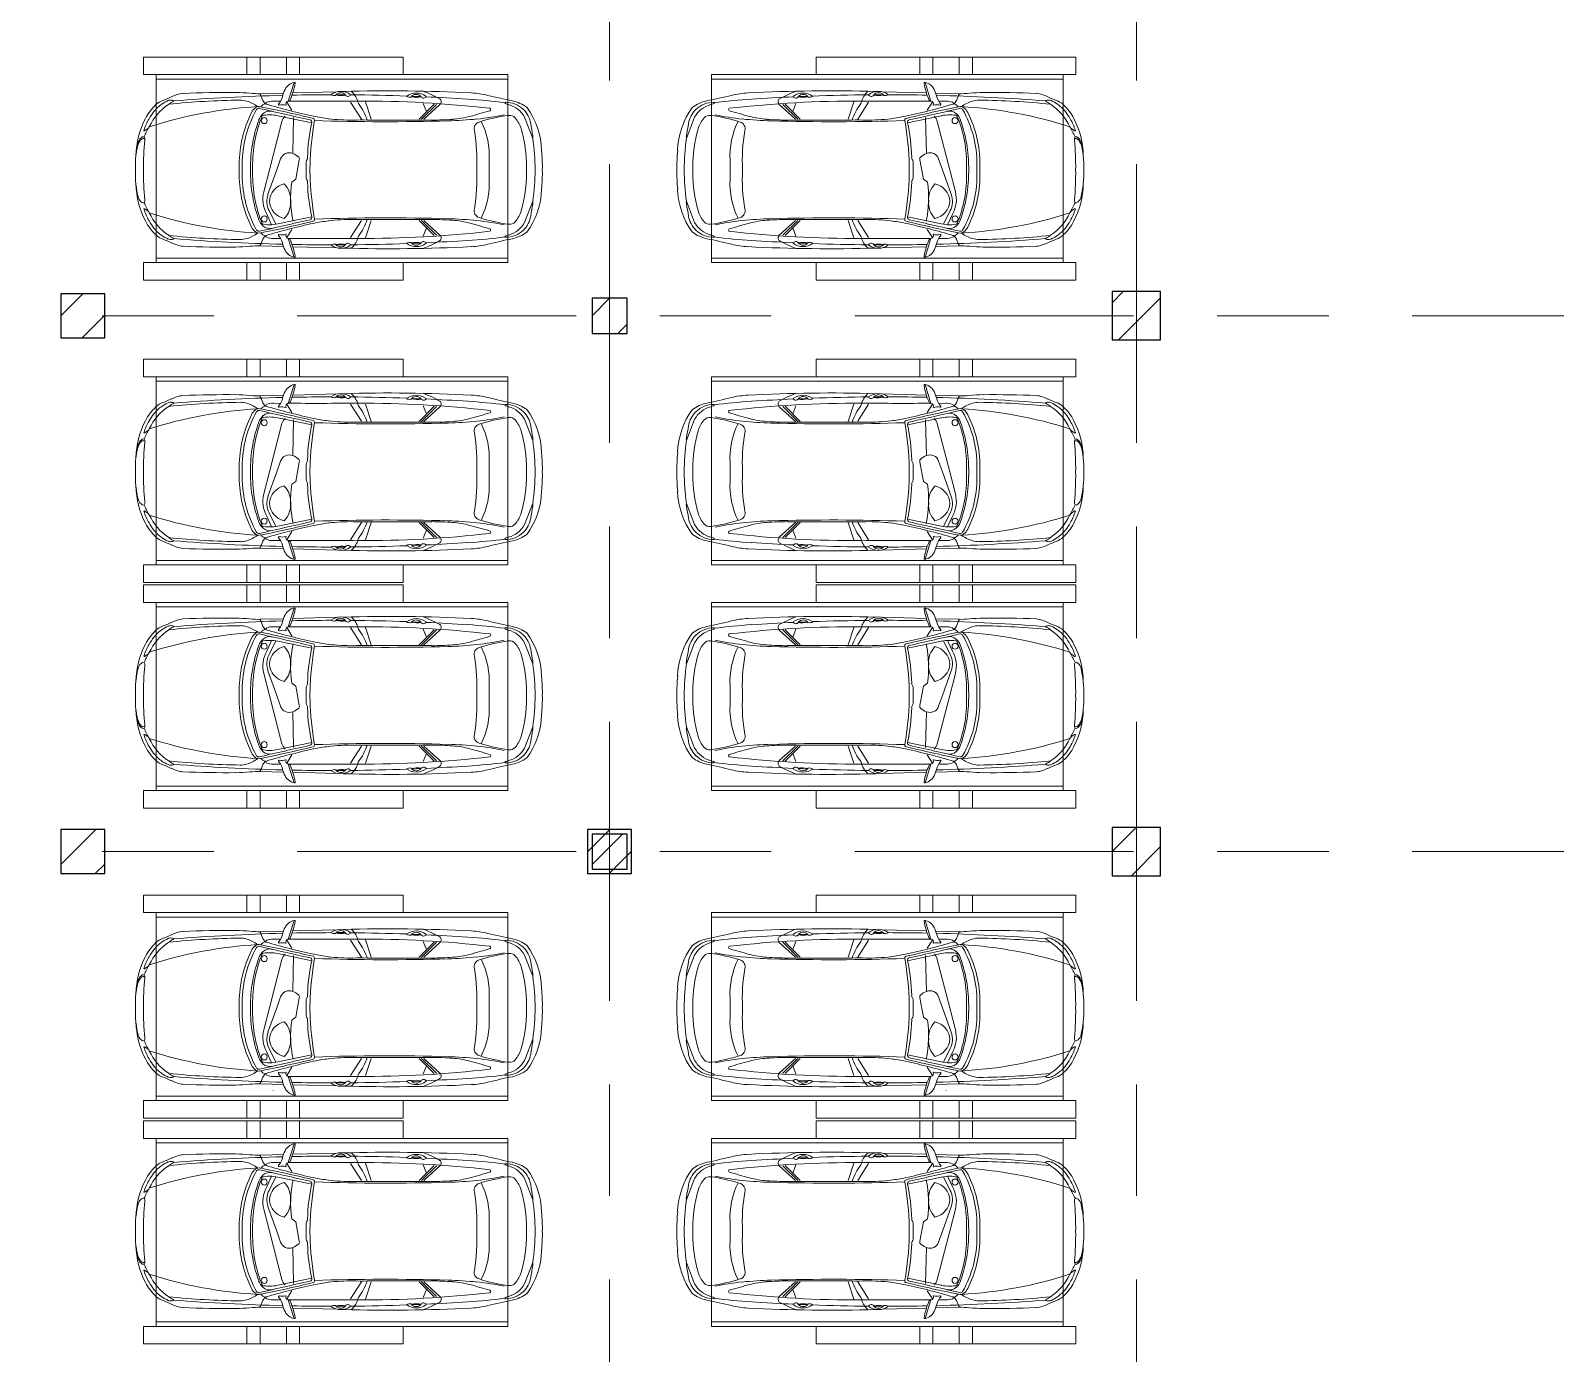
# Model space of a CAD drawing. Header units: millimetres. Extents: x 48966 to 155647, y -43515 to 30475.
# Drawn here: x 116335 to 133705, y -9397 to 5665 of the extents above; entities that cross this region are included whole.
import ezdxf

# ---------------------------------------------------------------- set-up
doc = ezdxf.new("R2010")
doc.units = ezdxf.units.MM
doc.linetypes.add('Осевые', pattern=[6350, 1270, -952.5, 3175, -952.5])
for name, color, linetype, lineweight in [('Колонны', 7, 'Continuous', 9), ('Колонны-1', 7, 'Continuous', 25), ('Оси-2', 7, 'Осевые', 9), ('Парковка', 7, 'Continuous', 9), ('Перекрытия', 7, 'Continuous', 9), ('Стены-1', 7, 'Continuous', 18), ('Элементы узлов', 7, 'Continuous', 9)]:
    doc.layers.add(name, color=color, linetype=linetype, lineweight=lineweight)

# ---------------------------------------------------------------- blocks, each defined once
blk = doc.blocks.new('Колона монолитная132 - Колона монолитная-664859-План -1-го этажа на отм_ -10_350')
at = {"layer": 'Колонны'}
h = blk.add_hatch(dxfattribs=at)
h.set_pattern_fill('FP_41', color=256, style=0, pattern_type=2)
h.set_pattern_definition([(45, (-65400, -6100), (-493.914, 493.914), []), (45, (-64906.1, -6100), (-493.914, 493.914), [873.125, -174.625, 6.706, -167.919])])
h.paths.add_polyline_path([(63257, -10058), (63807, -10058), (63807, -9508), (63257, -9508), (63257, -9836)], flags=0)
at = {"layer": 'Колонны-1'}
for p, q in [((63807, -9508), (63257, -9508)), ((63257, -9508), (63257, -10058)), ((63807, -10058), (63807, -9508)), ((63257, -10058), (63807, -10058))]:
    blk.add_line(p, q, dxfattribs=at)
blk = doc.blocks.new('Колона монолитная133 - Колона монолитная-664871-План -1-го этажа на отм_ -10_350')
at = {"layer": 'Колонны'}
h = blk.add_hatch(dxfattribs=at)
h.set_pattern_fill('FP_42', color=256, style=0, pattern_type=2)
h.set_pattern_definition([(45, (-11176.1, -7148.6), (-493.914, 493.914), []), (45, (-10682.2, -7148.6), (-493.914, 493.914), [873.125, -174.625, 6.706, -167.919])])
h.paths.add_polyline_path([(111505, -11081), (112005, -11081), (112005, -10581), (111505, -10581), (111505, -10885)], flags=0)
at = {"layer": 'Колонны-1'}
for p, q in [((112005, -10581), (111505, -10581)), ((111505, -10581), (111505, -11081)), ((112005, -11081), (112005, -10581)), ((111505, -11081), (112005, -11081))]:
    blk.add_line(p, q, dxfattribs=at)
blk = doc.blocks.new('Колона монолитная134 - Колона монолитная-664883-План -1-го этажа на отм_ -10_350')
at = {"layer": 'Колонны'}
h = blk.add_hatch(dxfattribs=at)
h.set_pattern_fill('FP_43', color=256, style=0, pattern_type=2)
h.set_pattern_definition([(45, (-5176.1, -7148.6), (-493.914, 493.914), []), (45, (-4682.2, -7148.6), (-493.914, 493.914), [873.125, -174.625, 6.706, -167.919])])
h.paths.add_polyline_path([(111505, -11081), (112005, -11081), (112005, -10581), (111505, -10581), (111505, -10885)], flags=0)
at = {"layer": 'Колонны-1'}
for p, q in [((112005, -10581), (111505, -10581)), ((111505, -10581), (111505, -11081)), ((112005, -11081), (112005, -10581)), ((111505, -11081), (112005, -11081))]:
    blk.add_line(p, q, dxfattribs=at)
blk = doc.blocks.new('Колона монолитная137 - Колона монолитная-664919-План -1-го этажа на отм_ -10_350')
at = {"layer": 'Колонны'}
h = blk.add_hatch(dxfattribs=at)
h.set_pattern_fill('FP_46', color=256, style=0, pattern_type=2)
h.set_pattern_definition([(45, (-5176.1, -13248.6), (-493.914, 493.914), []), (45, (-4682.2, -13248.6), (-493.914, 493.914), [873.125, -174.625, 6.706, -167.919])])
h.paths.add_polyline_path([(111505, -11081), (112005, -11081), (112005, -10581), (111505, -10581)], flags=0)
at = {"layer": 'Колонны-1'}
for p, q in [((112005, -10581), (111505, -10581)), ((111505, -10581), (111505, -11081)), ((112005, -11081), (112005, -10581)), ((111505, -11081), (112005, -11081))]:
    blk.add_line(p, q, dxfattribs=at)
blk = doc.blocks.new('Колона монолитная138 - Колона монолитная-664931-План -1-го этажа на отм_ -10_350')
at = {"layer": 'Колонны'}
h = blk.add_hatch(dxfattribs=at)
h.set_pattern_fill('FP_47', color=256, style=0, pattern_type=2)
h.set_pattern_definition([(45, (-40098.9, -26069.1), (-493.914, 493.914), []), (45, (-39605, -26069.1), (-493.914, 493.914), [873.125, -174.625, 6.706, -167.919])])
h.paths.add_polyline_path([(83033, -23852), (83033, -23452), (82633, -23452), (82633, -23852)], flags=0)
at = {"layer": 'Колонны-1'}
for p, q in [((83033, -23452), (82633, -23452)), ((82633, -23452), (82633, -23852)), ((83033, -23852), (83033, -23452)), ((82633, -23852), (83033, -23852))]:
    blk.add_line(p, q, dxfattribs=at)
blk = doc.blocks.new('Колона монолитная139 - Колона монолитная-664943-План -1-го этажа на отм_ -10_350')
at = {"layer": 'Колонны'}
h = blk.add_hatch(dxfattribs=at)
h.set_pattern_fill('FP_48', color=256, style=0, pattern_type=2)
h.set_pattern_definition([(45, (-65400, -12200), (-493.914, 493.914), []), (45, (-64906.1, -12200), (-493.914, 493.914), [873.125, -174.625, 6.706, -167.919])])
h.paths.add_polyline_path([(63807, -10058), (63807, -9508), (63257, -9508), (63257, -10058)], flags=0)
at = {"layer": 'Колонны-1'}
for p, q in [((63807, -9508), (63257, -9508)), ((63257, -9508), (63257, -10058)), ((63807, -10058), (63807, -9508)), ((63257, -10058), (63807, -10058))]:
    blk.add_line(p, q, dxfattribs=at)
blk = doc.blocks.new('Колона монолитная160 - Колона монолитная-670884-План -1-го этажа на отм_ -10_350')
at = {"layer": 'Колонны'}
h = blk.add_hatch(dxfattribs=at)
h.set_pattern_fill('FP_59', color=256, style=0, pattern_type=2)
h.set_pattern_definition([(45, (-40098.9, -19969.1), (-493.914, 493.914), []), (45, (-39605, -19969.1), (-493.914, 493.914), [873.125, -174.625, 6.706, -167.919])])
h.paths.add_polyline_path([(82633, -23852), (83033, -23852), (83033, -23452), (82633, -23452), (82633, -23705)], flags=0)
at = {"layer": 'Колонны-1'}
for p, q in [((83033, -23452), (82633, -23452)), ((82633, -23452), (82633, -23852)), ((83033, -23852), (83033, -23452)), ((82633, -23852), (83033, -23852))]:
    blk.add_line(p, q, dxfattribs=at)
blk = doc.blocks.new('Прк_Свб_Механизированная парковка_Параллельная - Прк_Свб_Механизированная парковка_Параллельная-8455325-План -1-го этажа на отм_ -10_350')
at = {"layer": 'Парковка'}
for p, q in [((60, 300), (60, 1478)), ((260, 1478), (60, 1478)), ((260, 1478), (260, 300)), ((2400, 300), (2400, 1478)), ((2600, 1478), (2400, 1478)), ((2600, 1478), (2600, 300)), ((260, 1334), (310, 1334)), ((260, 1334), (260, -2672)), ((310, 1334), (2350, 1334)), ((310, -2672), (310, 1334)), ((310, -2672), (310, 1334)), ((2350, 1334), (2400, 1334)), ((2350, 1334), (2350, -2672)), ((2350, -2672), (2350, 1334)), ((2400, 1334), (2400, -2672)), ((60, 150), (60, 300)), ((60, 300), (260, 300)), ((260, 300), (260, 150)), ((2400, 150), (2400, 300)), ((2400, 300), (2600, 300)), ((2600, 300), (2600, 150)), ((60, -150), (60, 150)), ((60, 150), (260, 150)), ((60, 150), (260, 150)), ((260, 150), (260, -150)), ((2283, 0), (2284, 0)), ((2400, -150), (2400, 150)), ((2400, 150), (2600, 150)), ((2400, 150), (2600, 150)), ((2600, 150), (2600, -150)), ((60, -300), (60, -150)), ((260, -150), (60, -150)), ((60, -150), (260, -150)), ((260, -150), (260, -300)), ((2400, -300), (2400, -150)), ((2600, -150), (2400, -150)), ((2400, -150), (2600, -150)), ((2600, -150), (2600, -300)), ((60, -1478), (60, -300)), ((60, -300), (260, -300)), ((260, -300), (260, -1478)), ((2400, -1478), (2400, -300)), ((2400, -300), (2600, -300)), ((2600, -300), (2600, -1478)), ((60, -1478), (260, -1478)), ((2400, -1478), (2600, -1478)), ((310, -2672), (260, -2672)), ((2350, -2672), (310, -2672)), ((2400, -2672), (2350, -2672))]:
    blk.add_line(p, q, dxfattribs=at)
at = {"layer": 'Элементы узлов'}
for p, q in [((874, 1430), (899, 1465)), ((1812, 1430), (1787, 1465)), ((1277, 353), (1343, 353)), ((1281, 387), (1343, 387)), ((1343, 387), (1405, 387)), ((1343, 353), (1409, 353)), ((1303, 259), (1343, 259)), ((1311, 235), (1343, 235)), ((1343, 259), (1383, 259)), ((1343, 235), (1375, 235)), ((477, 144), (470, -117)), ((793, -99), (1343, 43)), ((1343, 43), (1593, 107)), ((1343, -40), (1622, 60)), ((1808, 48), (1964, -29)), ((1847, 74), (1961, 22)), ((2210, 144), (2216, -117)), ((562, -171), (349, -239)), ((562, -86), (561, -1)), ((572, -154), (666, -213)), ((807, -439), (727, -53)), ((1219, -84), (1343, -40)), ((1880, -439), (1960, -53)), ((2115, -154), (2021, -213)), ((2124, -171), (2337, -239)), ((2125, -86), (2125, -1)), ((468, -223), (454, -729)), ((1157, -222), (749, -232)), ((1230, -297), (1450, -256)), ((1450, -256), (1483, -211)), ((2219, -223), (2232, -729)), ((1343, -375), (1254, -375)), ((1433, -375), (1343, -375)), ((452, -798), (452, -800)), ((488, -716), (488, -820)), ((2199, -716), (2198, -820)), ((2234, -798), (2235, -800)), ((766, -1006), (572, -881)), ((1920, -1006), (2115, -881)), ((767, -1115), (571, -1050)), ((777, -1069), (777, -1807)), ((1910, -1069), (1910, -1807)), ((1920, -1115), (2116, -1050)), ((505, -1578), (509, -1682)), ((681, -1746), (589, -1709)), ((767, -1662), (596, -1831)), ((767, -1689), (598, -1860)), ((767, -1716), (601, -1899)), ((1920, -1662), (2090, -1831)), ((1920, -1689), (2088, -1860)), ((1920, -1716), (2086, -1899)), ((2005, -1746), (2097, -1709)), ((2181, -1578), (2177, -1682)), ((1343, -2460), (1236, -2460)), ((1451, -2460), (1343, -2460)), ((985, -2956), (744, -2863)), ((1310, -2884), (1343, -2884)), ((1343, -2884), (1376, -2884)), ((1701, -2956), (1942, -2863))]:
    blk.add_line(p, q, dxfattribs=at)
for centre in [(783, 103), (1903, 103)]:
    blk.add_circle(centre, 34.2, dxfattribs=at)
for centre, radius, start, end in [((1202, 600), 964, 91.2402, 117.2914), ((1295, 496), 1074, 87.4146, 104.7009), ((1392, 496), 1074, 75.2991, 92.5854), ((1484, 600), 964, 62.7086, 88.7598), ((1110, 855), 613, 114.7526, 146.8046), ((1024, 946), 575, 117.2914, 137.3051), ((5601, -107), 4985, 162.2564, 176.7534), ((1097, 833), 671, 119.8737, 128.3102), ((1101, 825), 680, 107.5677, 119.8737), ((1753, -184), 1832, 115.3586, 119.4251), ((831, 1460), 53.4, 294.7526, 324.8172), ((894, 1468), 5.72, 325.2849, 73.3972), ((986, 1481), 19.7, 146.9876, 207.5002), ((997, 1512), 49.5, 234.4352, 275.8743), ((1053, 1443), 96.7, 108.6959, 149.8962), ((1017, 1481), 30.2, 132.0371, 217.866), ((1128, 1359), 195, 117.4167, 132.0371), ((1286, -1291), 2768, 88.8115, 95.8743), ((1144, 1316), 240, 96.7104, 116.1446), ((1401, -1291), 2768, 84.1257, 91.1885), ((1633, 1443), 96.7, 30.1038, 71.3041), ((1689, 1512), 49.5, 264.1257, 305.5648), ((1700, 1481), 19.7, 332.4998, 33.0124), ((933, -184), 1832, 60.5749, 64.6414), ((1792, 1468), 5.72, 106.6028, 214.7151), ((1585, 825), 680, 60.1263, 72.4323), ((1856, 1460), 53.4, 215.1828, 245.2474), ((1576, 855), 613, 33.1954, 65.2474), ((-2914, -107), 4985, 3.2466, 17.7436), ((1590, 833), 671, 51.6898, 60.1263), ((1662, 946), 575, 42.6949, 62.7086), ((-135, 1492), 727, 332.9186, 340.9873), ((770, 1180), 230, 137.3051, 160.9873), ((945, 1025), 426, 144.9889, 156.0683), ((945, 1025), 426, 128.3102, 144.9889), ((1742, 1025), 426, 35.0111, 51.6898), ((1916, 1180), 230, 19.0127, 42.6949), ((1742, 1025), 426, 23.9317, 35.0111), ((2821, 1492), 727, 199.0127, 207.0814), ((870, 978), 401, 152.9186, 172.6336), ((23730, -682), 23242, 175.5136, 178.5877), ((626, 1167), 77.3, 156.0683, 189.0846), ((9268, 286), 8718, 174.043, 179.4042), ((626, 1167), 77.3, 189.0846, 200.0447), ((559, 1142), 5.64, 200.0447, 339.9553), ((902, 958), 384, 142.6477, 151.6138), ((1785, 958), 384, 28.3862, 37.3523), ((-6581, 286), 8718, 0.5958, 5.957), ((2127, 1142), 5.64, 200.0447, 339.9553), ((-21044, -682), 23242, 1.4123, 4.4864), ((2060, 1167), 77.3, 350.9154, 23.9317), ((2060, 1167), 77.3, 339.9553, 350.9154), ((1816, 978), 401, 7.3664, 27.0814), ((11720, 555), 11257, 177.5866, 180.6626), ((-9033, 555), 11257, 359.3374, 2.4134), ((2276, 446), 1813, 180.6626, 185.6835), ((797, 374), 247, 179.4042, 197.2913), ((1277, -906), 1259, 90, 119.5106), ((1281, -931), 1318, 90, 116.5895), ((1405, -931), 1318, 63.4105, 90), ((1409, -906), 1259, 60.4894, 90), ((1890, 374), 247, 342.7087, 0.5958), ((410, 446), 1813, 354.3165, 359.3374), ((-532, 167), 1009, 358.725, 5.6835), ((977, 430), 436, 197.2913, 215.8402), ((689, 163), 66.6, 141.7511, 196.5561), ((762, 105), 159, 116.5895, 141.7511), ((671, 164), 28.7, 119.5106, 193.1999), ((1283, -1223), 1458, 88.8885, 112.382), ((1327, -1352), 1613, 101.667, 109.8195), ((1303, -1238), 1496, 90, 101.667), ((1403, -1223), 1458, 67.618, 91.1115), ((1383, -1238), 1496, 78.333, 90), ((1360, -1352), 1613, 70.1805, 78.333), ((1924, 105), 159, 38.2489, 63.4105), ((2015, 164), 28.7, 346.8001, 60.4894), ((1997, 163), 66.6, 343.4439, 38.2489), ((1709, 430), 436, 324.1598, 342.7087), ((3218, 167), 1009, 174.3165, 181.275), ((718, 594), 503, 241.3338, 251.0146), ((532, 52), 69.7, 28.1772, 71.0146), ((782, 0), 221, 160.1434, 180.3434), ((591, 69), 17.7, 100.6077, 160.1434), ((589, 80), 6.67, 16.4743, 100.6077), ((665, 75), 74.1, 120.9469, 169.9746), ((-6476, -2009), 7374, 12.1276, 16.4743), ((16870, 3417), 16571, 191.3946, 193.5088), ((-47059, -11031), 48997, 12.5088, 13.1999), ((781, 41), 107, 137.2732, 196.0324), ((846, -19), 197, 109.8195, 137.2732), ((1183, 41), 466, 168.202, 191.677), ((1716, -174), 219, 93.9894, 167.3312), ((1679, -231), 349, 61.2722, 104.2875), ((1701, -161), 234, 62.8298, 109.675), ((1685, -174), 219, 12.6688, 86.0106), ((1840, -19), 197, 42.7268, 70.1805), ((49746, -11031), 48997, 166.8001, 167.4912), ((-14183, 3417), 16571, 346.4912, 348.6054), ((9162, -2009), 7374, 163.5257, 167.8724), ((1503, 41), 466, 348.323, 11.798), ((1905, 41), 107, 343.9676, 42.7268), ((2022, 75), 74.1, 10.0254, 59.0531), ((2098, 80), 6.67, 79.3923, 163.5257), ((2155, 52), 69.7, 108.9854, 151.8228), ((2095, 69), 17.7, 19.8566, 79.3923), ((1904, 0), 221, 359.6566, 19.8566), ((1968, 594), 503, 288.9854, 298.6662), ((483, -261), 136, 139.2443, 170.6977), ((508, -283), 169, 111.4202, 139.2443), ((741, -878), 808, 104.9413, 111.4202), ((500, 25), 126, 284.9413, 317.0937), ((531, -167), 31.5, 291.7816, 351.9015), ((-79448, -481), 80010, 359.6566, 0.22174), ((593, -176), 31.8, 61.7253, 171.9015), ((599, -67), 7.62, 357.6518, 137.0937), ((743, -101), 141, 165.9661, 197.4794), ((602, -146), 6.72, 342.5206, 17.4794), ((824, -220), 125, 104.4274, 137.5688), ((1254, -183), 105, 109.7876, 201.4014), ((1682, 59), 257, 225.9128, 274.2557), ((1720, 59), 257, 265.7443, 314.0872), ((1943, -101), 141, 342.5206, 14.0339), ((2084, -146), 6.72, 162.5206, 197.4794), ((2093, -176), 31.8, 8.0985, 118.2747), ((2088, -67), 7.62, 42.9063, 182.3482), ((2186, 25), 126, 222.9063, 255.0587), ((2156, -167), 31.5, 188.0985, 248.2184), ((82134, -481), 80010, 179.77826, 180.3434), ((1945, -878), 808, 68.5798, 75.0587), ((2179, -283), 169, 40.7557, 68.5798), ((2204, -261), 136, 9.3023, 40.7557), ((358, -241), 9.6, 170.6977, 281.5266), ((148, 791), 1063, 281.5266, 291.7816), ((23730, -682), 23242, 178.8486, 179.9404), ((1369, -139), 228, 201.4014, 221.9514), ((1218, -274), 25.4, 221.9514, 297.3135), ((1667, -1444), 1246, 77.8859, 98.5188), ((2539, 791), 1063, 248.2184, 258.4734), ((-21044, -682), 23242, 0.0596, 1.1514), ((2328, -241), 9.6, 258.4734, 9.3023), ((-1224, -881), 2002, 7.2662, 12.1276), ((778, -449), 21.1, 193.5088, 285.1413), ((801, -413), 26.5, 192.5088, 282.2672), ((-23670, -1290), 24466, 358.3574, 1.9216), ((1373, -3824), 3406, 91.3291, 99.9611), ((1252, -2489), 2099, 91.287, 102.2672), ((1205, -358), 33.6, 271.287, 305.3172), ((1257, -431), 57, 93.2769, 125.3172), ((1349, -2786), 2368, 90.1333, 91.3291), ((1338, -2786), 2368, 88.6709, 89.8667), ((1314, -3824), 3406, 80.0389, 88.6709), ((1430, -431), 57, 54.6828, 86.7231), ((1482, -358), 33.6, 234.6828, 268.713), ((1434, -2489), 2099, 77.7328, 88.713), ((1885, -413), 26.5, 257.7328, 347.4912), ((26356, -1290), 24466, 178.0784, 181.6426), ((1908, -449), 21.1, 254.8587, 346.4912), ((3910, -881), 2002, 167.8724, 172.7338), ((632, -769), 182, 142.2625, 218.1707), ((417, -696), 80.9, 350.0056, 28.3928), ((-1159, -872), 1936, 358.8576, 7.2662), ((3845, -872), 1936, 172.7338, 181.1424), ((2270, -696), 80.9, 151.6072, 189.9944), ((2055, -769), 182, 321.8293, 37.7375), ((17986, -1329), 17542, 178.2721, 183.0273), ((535, -768), 69.8, 123.665, 233.8526), ((474, -851), 33.5, 295.8089, 53.8526), ((251, -774), 248, 348.2149, 14.0507), ((2212, -851), 33.5, 126.1474, 244.1911), ((2436, -774), 248, 165.9493, 191.7851), ((2152, -768), 69.8, 306.1474, 56.335), ((-15300, -1329), 17542, 356.9727, 1.7279), ((652, -703), 275, 222.4312, 239.644), ((23730, -682), 23242, 180.4928, 182.074), ((620, -759), 210, 239.644, 256.9513), ((13091, -1035), 12530, 179.6566, 186.5671), ((562, -1008), 45.5, 52.3631, 76.9513), ((995, -423), 682, 233.5561, 251.3631), ((5170, -998), 4394, 178.8576, 180.9215), ((-2484, -998), 4394, 359.0785, 1.1424), ((1692, -423), 682, 288.6369, 306.4439), ((-10405, -1035), 12530, 353.4329, 0.3434), ((2125, -1008), 45.5, 103.0487, 127.6369), ((2067, -759), 210, 283.0487, 300.356), ((2034, -703), 275, 300.356, 317.5688), ((-21044, -682), 23242, 357.926, 359.5072), ((651, -1629), 182, 142.2625, 218.1707), ((436, -1556), 80.9, 350.0056, 28.3928), ((2251, -1556), 80.9, 151.6072, 189.9944), ((2036, -1629), 182, 321.8293, 37.7375), ((1914, -1148), 1569, 200.8627, 208.6042), ((554, -1628), 69.8, 123.665, 233.8526), ((493, -1711), 33.5, 295.8089, 53.8526), ((270, -1634), 248, 348.2149, 14.0507), ((772, -1148), 1569, 331.3958, 339.1373), ((2193, -1711), 33.5, 126.1474, 244.1911), ((2417, -1634), 248, 165.9493, 191.7851), ((2132, -1628), 69.8, 306.1474, 56.335), ((23730, -682), 23242, 182.6082, 183.7849), ((569, -1870), 43.2, 222.166, 317.834), ((-2620, -1807), 3397, 356.0399, 0), ((5306, -1807), 3397, 180, 183.9601), ((2118, -1870), 43.2, 222.166, 317.834), ((-21044, -682), 23242, 356.2151, 357.3918), ((-261, -1970), 1032, 344.8422, 356.0399), ((-3795, -1860), 4583, 354.2326, 358.3574), ((6481, -1860), 4583, 181.6426, 185.7674), ((2947, -1970), 1032, 183.9601, 195.1578), ((1495, -2201), 1028, 183.0273, 193.6405), ((7632, -1747), 7109, 183.7849, 187.2223), ((-8360, 224), 9423, 343.3963, 344.8422), ((11046, 224), 9423, 195.1578, 196.6037), ((-4945, -1747), 7109, 352.7777, 356.2151), ((1192, -2201), 1028, 346.3595, 356.9727), ((-1923, -2049), 2702, 347.5938, 354.2326), ((2939, -3003), 2239, 162.8788, 171.6988), ((1191, -1553), 908, 243.8994, 272.7948), ((874, -2367), 78.4, 72.8485, 162.8788), ((1246, -120), 2200, 260.8743, 272.5193), ((1440, -120), 2200, 267.4807, 279.1257), ((1495, -1553), 908, 267.2052, 296.1006), ((1812, -2367), 78.4, 17.1212, 107.1515), ((-252, -3003), 2239, 8.3012, 17.1212), ((4610, -2049), 2702, 185.7674, 192.4062), ((-7093, -4285), 7809, 11.5276, 13.6405), ((657, -2464), 14.2, 196.6037, 343.3963), ((2030, -2464), 14.2, 196.6037, 343.3963), ((9779, -4285), 7809, 166.3595, 168.4724), ((954, -2644), 403, 191.5276, 217.1149), ((582, -2647), 7.47, 22.0252, 157.9748), ((861, -2649), 286, 179.1903, 224.6415), ((292, -2764), 320, 15.1386, 22.0252), ((887, -2603), 297, 195.1386, 241.109), ((806, -2692), 83, 171.6988, 228.881), ((971, -2503), 334, 228.881, 253.9511), ((1716, -2503), 334, 286.0489, 311.119), ((1881, -2692), 83, 311.119, 8.3012), ((1799, -2603), 297, 298.891, 344.8614), ((1826, -2649), 286, 315.3585, 0.8097), ((1732, -2644), 403, 322.8851, 348.4724), ((2394, -2764), 320, 157.9748, 164.8614), ((2105, -2647), 7.47, 22.0252, 157.9748), ((1142, -2203), 854, 233.327, 268.6899), ((864, -2645), 291, 224.6415, 260.5937), ((109, -7204), 4330, 78.733, 80.5937), ((1310, -1323), 1562, 253.9511, 270), ((1376, -1323), 1562, 270, 286.0489), ((1544, -2203), 854, 271.3101, 306.673), ((2577, -7204), 4330, 99.4063, 101.267), ((1822, -2645), 291, 279.4063, 315.3585), ((968, -2892), 66.2, 258.733, 285.3031), ((1344, -535), 2447, 261.5838, 269.991), ((1299, -1297), 1768, 264.2809, 271.4401), ((1343, -535), 2447, 270.009, 278.4162), ((1388, -1297), 1768, 268.5599, 275.7191), ((1718, -2892), 66.2, 254.6969, 281.267)]:
    blk.add_arc(centre, radius, start, end, dxfattribs=at)
blk = doc.blocks.new('Прк_Свб_Механизированная парковка_Параллельная - Прк_Свб_Механизированная парковка_Параллельная-8473315-План -1-го этажа на отм_ -10_350')
at = {"layer": 'Парковка'}
for p, q in [((260, 2672), (310, 2672)), ((260, 2672), (260, -1334)), ((310, 2672), (2350, 2672)), ((310, -1334), (310, 2672)), ((310, -1334), (310, 2672)), ((2350, 2672), (2400, 2672)), ((2350, 2672), (2350, -1334)), ((2350, -1334), (2350, 2672)), ((2400, 2672), (2400, -1334)), ((60, 300), (60, 1478)), ((260, 1478), (60, 1478)), ((260, 1478), (260, 300)), ((2400, 300), (2400, 1478)), ((2600, 1478), (2400, 1478)), ((2600, 1478), (2600, 300)), ((60, 150), (60, 300)), ((260, 300), (60, 300)), ((260, 300), (260, 150)), ((2400, 150), (2400, 300)), ((2600, 300), (2400, 300)), ((2600, 300), (2600, 150)), ((60, -150), (60, 150)), ((60, 150), (260, 150)), ((260, 150), (60, 150)), ((260, 150), (260, -150)), ((2283, 0), (2284, 0)), ((2400, -150), (2400, 150)), ((2400, 150), (2600, 150)), ((2600, 150), (2400, 150)), ((2600, 150), (2600, -150)), ((60, -300), (60, -150)), ((260, -150), (60, -150)), ((260, -150), (60, -150)), ((260, -150), (260, -300)), ((2400, -300), (2400, -150)), ((2600, -150), (2400, -150)), ((2600, -150), (2400, -150)), ((2600, -150), (2600, -300)), ((60, -1478), (60, -300)), ((260, -300), (60, -300)), ((260, -300), (260, -1478)), ((2400, -1478), (2400, -300)), ((2600, -300), (2400, -300)), ((2600, -300), (2600, -1478)), ((310, -1334), (260, -1334)), ((2350, -1334), (310, -1334)), ((2400, -1334), (2350, -1334)), ((60, -1478), (260, -1478)), ((2400, -1478), (2600, -1478))]:
    blk.add_line(p, q, dxfattribs=at)
at = {"layer": 'Элементы узлов'}
for p, q in [((985, 2956), (744, 2863)), ((1701, 2956), (1942, 2863)), ((1310, 2884), (1343, 2884)), ((1343, 2884), (1376, 2884)), ((1343, 2460), (1236, 2460)), ((1451, 2460), (1343, 2460)), ((681, 1746), (589, 1709)), ((767, 1662), (596, 1831)), ((767, 1689), (598, 1860)), ((767, 1716), (601, 1899)), ((777, 1069), (777, 1807)), ((1910, 1069), (1910, 1807)), ((1920, 1716), (2086, 1899)), ((1920, 1689), (2088, 1860)), ((1920, 1662), (2090, 1831)), ((2005, 1746), (2097, 1709)), ((505, 1578), (509, 1682)), ((2181, 1578), (2177, 1682)), ((767, 1115), (571, 1050)), ((1920, 1115), (2116, 1050)), ((766, 1006), (572, 881)), ((1920, 1006), (2115, 881)), ((452, 798), (452, 800)), ((468, 223), (454, 729)), ((488, 716), (488, 820)), ((2199, 716), (2198, 820)), ((2219, 223), (2232, 729)), ((2234, 798), (2235, 800)), ((807, 439), (727, 53)), ((1343, 375), (1254, 375)), ((1433, 375), (1343, 375)), ((1880, 439), (1960, 53)), ((562, 171), (349, 239)), ((572, 154), (666, 213)), ((1157, 222), (749, 232)), ((1230, 297), (1450, 256)), ((1450, 256), (1483, 211)), ((2115, 154), (2021, 213)), ((2124, 171), (2337, 239)), ((477, -144), (470, 117)), ((562, 86), (561, 1)), ((793, 99), (1343, -43)), ((1219, 84), (1343, 40)), ((1343, 40), (1622, -60)), ((1808, -48), (1964, 29)), ((2125, 86), (2125, 1)), ((2210, -144), (2216, 117)), ((1343, -43), (1593, -107)), ((1847, -74), (1961, -22)), ((1303, -259), (1343, -259)), ((1311, -235), (1343, -235)), ((1343, -235), (1375, -235)), ((1343, -259), (1383, -259)), ((1277, -353), (1343, -353)), ((1281, -387), (1343, -387)), ((1343, -353), (1409, -353)), ((1343, -387), (1405, -387)), ((874, -1430), (899, -1465)), ((1812, -1430), (1787, -1465))]:
    blk.add_line(p, q, dxfattribs=at)
for centre in [(783, -103), (1903, -103)]:
    blk.add_circle(centre, 34.2, dxfattribs=at)
for centre, radius, start, end in [((1142, 2203), 854, 91.3101, 126.673), ((109, 7204), 4330, 279.4063, 281.267), ((968, 2892), 66.2, 74.6969, 101.267), ((1344, 535), 2447, 90.009, 98.4162), ((1299, 1297), 1768, 88.5599, 95.7191), ((1388, 1297), 1768, 84.2809, 91.4401), ((1343, 535), 2447, 81.5838, 89.991), ((1544, 2203), 854, 53.327, 88.6899), ((1718, 2892), 66.2, 78.733, 105.3031), ((2577, 7204), 4330, 258.733, 260.5937), ((954, 2644), 403, 142.8851, 168.4724), ((861, 2649), 286, 135.3585, 180.8097), ((887, 2603), 297, 118.891, 164.8614), ((864, 2645), 291, 99.4063, 135.3585), ((971, 2503), 334, 106.0489, 131.119), ((1310, 1323), 1562, 90, 106.0489), ((1376, 1323), 1562, 73.9511, 90), ((1716, 2503), 334, 48.881, 73.9511), ((1822, 2645), 291, 44.6415, 80.5937), ((1799, 2603), 297, 15.1386, 61.109), ((1826, 2649), 286, 359.1903, 44.6415), ((1732, 2644), 403, 11.5276, 37.1149), ((-7093, 4285), 7809, 346.3595, 348.4724), ((7632, 1747), 7109, 172.7777, 176.2151), ((582, 2647), 7.47, 202.0252, 337.9748), ((292, 2764), 320, 337.9748, 344.8614), ((-1923, 2049), 2702, 5.7674, 12.4062), ((806, 2692), 83, 131.119, 188.3012), ((2939, 3003), 2239, 188.3012, 197.1212), ((-252, 3003), 2239, 342.8788, 351.6988), ((4610, 2049), 2702, 167.5938, 174.2326), ((1881, 2692), 83, 351.6988, 48.881), ((2394, 2764), 320, 195.1386, 202.0252), ((2105, 2647), 7.47, 202.0252, 337.9748), ((-4945, 1747), 7109, 3.7849, 7.2223), ((9779, 4285), 7809, 191.5276, 193.6405), ((1495, 2201), 1028, 166.3595, 176.9727), ((13091, 1035), 12530, 173.4329, 180.3434), ((657, 2464), 14.2, 16.6037, 163.3963), ((-8360, -224), 9423, 15.1578, 16.6037), ((1191, 1553), 908, 87.2052, 116.1006), ((1495, 1553), 908, 63.8994, 92.7948), ((11046, -224), 9423, 163.3963, 164.8422), ((2030, 2464), 14.2, 16.6037, 163.3963), ((-10405, 1035), 12530, 359.6566, 6.5671), ((1192, 2201), 1028, 3.0273, 13.6405), ((-3795, 1860), 4583, 1.6426, 5.7674), ((874, 2367), 78.4, 197.1212, 287.1515), ((1246, 120), 2200, 87.4807, 99.1257), ((1440, 120), 2200, 80.8743, 92.5193), ((1812, 2367), 78.4, 252.8485, 342.8788), ((6481, 1860), 4583, 174.2326, 178.3574), ((17986, 1329), 17542, 176.9727, 181.7279), ((23730, 682), 23242, 176.2151, 177.3918), ((-261, 1970), 1032, 3.9601, 15.1578), ((2947, 1970), 1032, 164.8422, 176.0399), ((-21044, 682), 23242, 2.6082, 3.7849), ((-15300, 1329), 17542, 358.2721, 3.0273), ((569, 1870), 43.2, 42.166, 137.834), ((-2620, 1807), 3397, 360, 3.9601), ((-23670, 1290), 24466, 358.0784, 1.6426), ((26356, 1290), 24466, 178.3574, 181.9216), ((5306, 1807), 3397, 176.0399, 180), ((2118, 1870), 43.2, 42.166, 137.834), ((1914, 1148), 1569, 151.3958, 159.1373), ((651, 1629), 182, 141.8293, 217.7375), ((493, 1711), 33.5, 306.1474, 64.1911), ((772, 1148), 1569, 20.8627, 28.6042), ((2193, 1711), 33.5, 115.8089, 233.8526), ((2036, 1629), 182, 322.2625, 38.1707), ((554, 1628), 69.8, 126.1474, 236.335), ((436, 1556), 80.9, 331.6072, 9.9944), ((270, 1634), 248, 345.9493, 11.7851), ((2417, 1634), 248, 168.2149, 194.0507), ((2251, 1556), 80.9, 170.0056, 208.3928), ((2132, 1628), 69.8, 303.665, 53.8526), ((23730, 682), 23242, 177.926, 179.5072), ((-21044, 682), 23242, 0.4928, 2.074), ((995, 423), 682, 108.6369, 126.4439), ((5170, 998), 4394, 179.0785, 181.1424), ((-2484, 998), 4394, 358.8576, 0.9215), ((1692, 423), 682, 53.5561, 71.3631), ((652, 703), 275, 120.356, 137.5688), ((632, 769), 182, 141.8293, 217.7375), ((474, 851), 33.5, 306.1474, 64.1911), ((620, 759), 210, 103.0487, 120.356), ((-79448, 481), 80010, 359.77826, 0.3434), ((562, 1008), 45.5, 283.0487, 307.6369), ((-1159, 872), 1936, 352.7338, 1.1424), ((3845, 872), 1936, 178.8576, 187.2662), ((2125, 1008), 45.5, 232.3631, 256.9513), ((2067, 759), 210, 59.644, 76.9513), ((82134, 481), 80010, 179.6566, 180.22174), ((2034, 703), 275, 42.4312, 59.644), ((2212, 851), 33.5, 115.8089, 233.8526), ((2055, 769), 182, 322.2625, 38.1707), ((535, 768), 69.8, 126.1474, 236.335), ((417, 696), 80.9, 331.6072, 9.9944), ((251, 774), 248, 345.9493, 11.7851), ((2436, 774), 248, 168.2149, 194.0507), ((2270, 696), 80.9, 170.0056, 208.3928), ((2152, 768), 69.8, 303.665, 53.8526), ((23730, 682), 23242, 180.0596, 181.1514), ((-1224, 881), 2002, 347.8724, 352.7338), ((3910, 881), 2002, 187.2662, 192.1276), ((-21044, 682), 23242, 358.8486, 359.9404), ((-6476, 2009), 7374, 343.5257, 347.8724), ((16870, -3417), 16571, 166.4912, 168.6054), ((-47059, 11031), 48997, 346.8001, 347.4912), ((778, 449), 21.1, 74.8587, 166.4912), ((801, 413), 26.5, 77.7328, 167.4912), ((1373, 3824), 3406, 260.0389, 268.6709), ((1252, 2489), 2099, 257.7328, 268.713), ((1205, 358), 33.6, 54.6828, 88.713), ((1257, 431), 57, 234.6828, 266.7231), ((1349, 2786), 2368, 268.6709, 269.8667), ((1338, 2786), 2368, 270.1333, 271.3291), ((1314, 3824), 3406, 271.3291, 279.9611), ((1430, 431), 57, 273.2769, 305.3172), ((1482, 358), 33.6, 91.287, 125.3172), ((1434, 2489), 2099, 271.287, 282.2672), ((1885, 413), 26.5, 12.5088, 102.2672), ((1908, 449), 21.1, 13.5088, 105.1413), ((49746, 11031), 48997, 192.5088, 193.1999), ((-14183, -3417), 16571, 11.3946, 13.5088), ((9162, 2009), 7374, 192.1276, 196.4743), ((358, 241), 9.6, 78.4734, 189.3023), ((483, 261), 136, 189.3023, 220.7557), ((148, -791), 1063, 68.2184, 78.4734), ((531, 167), 31.5, 8.0985, 68.2184), ((1254, 183), 105, 158.5986, 250.2124), ((1369, 139), 228, 138.0486, 158.5986), ((1218, 274), 25.4, 62.6865, 138.0486), ((1667, 1444), 1246, 261.4812, 282.1141), ((1682, -59), 257, 85.7443, 134.0872), ((1720, -59), 257, 45.9128, 94.2557), ((2156, 167), 31.5, 111.7816, 171.9015), ((2539, -791), 1063, 101.5266, 111.7816), ((2204, 261), 136, 319.2443, 350.6977), ((2328, 241), 9.6, 350.6977, 101.5266), ((508, 283), 169, 220.7557, 248.5798), ((741, 878), 808, 248.5798, 255.0587), ((23730, 682), 23242, 181.4123, 184.4864), ((500, -25), 126, 42.9063, 75.0587), ((782, 0), 221, 179.6566, 199.8566), ((593, 176), 31.8, 188.0985, 298.2747), ((599, 67), 7.62, 222.9063, 2.3482), ((743, 101), 141, 162.5206, 194.0339), ((602, 146), 6.72, 342.5206, 17.4794), ((1183, -41), 466, 168.323, 191.798), ((824, 220), 125, 222.4312, 255.5726), ((1716, 174), 219, 192.6688, 266.0106), ((1685, 174), 219, 273.9894, 347.3312), ((1503, -41), 466, 348.202, 11.677), ((2093, 176), 31.8, 241.7253, 351.9015), ((2084, 146), 6.72, 162.5206, 197.4794), ((1943, 101), 141, 345.9661, 17.4794), ((2088, 67), 7.62, 177.6518, 317.0937), ((2186, -25), 126, 104.9413, 137.0937), ((1904, 0), 221, 340.1434, 0.3434), ((-21044, 682), 23242, 355.5136, 358.5877), ((1945, 878), 808, 284.9413, 291.4202), ((2179, 283), 169, 291.4202, 319.2443), ((-532, -167), 1009, 354.3165, 1.275), ((718, -594), 503, 108.9854, 118.6662), ((532, -52), 69.7, 288.9854, 331.8228), ((591, -69), 17.7, 199.8566, 259.3923), ((589, -80), 6.67, 259.3923, 343.5257), ((665, -75), 74.1, 190.0254, 239.0531), ((689, -163), 66.6, 163.4439, 218.2489), ((671, -164), 28.7, 166.8001, 240.4894), ((781, -41), 107, 163.9676, 222.7268), ((846, 19), 197, 222.7268, 250.1805), ((1283, 1223), 1458, 247.618, 271.1115), ((1327, 1352), 1613, 250.1805, 258.333), ((1403, 1223), 1458, 268.8885, 292.382), ((1679, 231), 349, 255.7125, 298.7278), ((1701, 161), 234, 250.325, 297.1702), ((1360, 1352), 1613, 281.667, 289.8195), ((1840, 19), 197, 289.8195, 317.2732), ((1905, -41), 107, 317.2732, 16.0324), ((2015, -164), 28.7, 299.5106, 13.1999), ((1997, -163), 66.6, 321.7511, 16.5561), ((2022, -75), 74.1, 300.9469, 349.9746), ((2098, -80), 6.67, 196.4743, 280.6077), ((2155, -52), 69.7, 208.1772, 251.0146), ((2095, -69), 17.7, 280.6077, 340.1434), ((1968, -594), 503, 61.3338, 71.0146), ((3218, -167), 1009, 178.725, 185.6835), ((2276, -446), 1813, 174.3165, 179.3374), ((797, -374), 247, 162.7087, 180.5958), ((977, -430), 436, 144.1598, 162.7087), ((5601, 107), 4985, 183.2466, 197.7436), ((762, -105), 159, 218.2489, 243.4105), ((1277, 906), 1259, 240.4894, 270), ((1281, 931), 1318, 243.4105, 270), ((1303, 1238), 1496, 258.333, 270), ((1383, 1238), 1496, 270, 281.667), ((1405, 931), 1318, 270, 296.5895), ((1409, 906), 1259, 270, 299.5106), ((-2914, 107), 4985, 342.2564, 356.7534), ((1924, -105), 159, 296.5895, 321.7511), ((1709, -430), 436, 17.2913, 35.8402), ((1890, -374), 247, 359.4042, 17.2913), ((410, -446), 1813, 0.6626, 5.6835), ((11720, -555), 11257, 179.3374, 182.4134), ((9268, -286), 8718, 180.5958, 185.957), ((-6581, -286), 8718, 354.043, 359.4042), ((-9033, -555), 11257, 357.5866, 0.6626), ((870, -978), 401, 187.3664, 207.0814), ((1816, -978), 401, 332.9186, 352.6336), ((-135, -1492), 727, 19.0127, 27.0814), ((626, -1167), 77.3, 170.9154, 203.9317), ((626, -1167), 77.3, 159.9553, 170.9154), ((559, -1142), 5.64, 20.0447, 159.9553), ((945, -1025), 426, 203.9317, 215.0111), ((902, -958), 384, 208.3862, 217.3523), ((1110, -855), 613, 213.1954, 245.2474), ((1576, -855), 613, 294.7526, 326.8046), ((1785, -958), 384, 322.6477, 331.6138), ((1742, -1025), 426, 324.9889, 336.0683), ((2127, -1142), 5.64, 20.0447, 159.9553), ((2060, -1167), 77.3, 336.0683, 9.0846), ((2060, -1167), 77.3, 9.0846, 20.0447), ((2821, -1492), 727, 152.9186, 160.9873), ((770, -1180), 230, 199.0127, 222.6949), ((945, -1025), 426, 215.0111, 231.6898), ((1024, -946), 575, 222.6949, 242.7086), ((1097, -833), 671, 231.6898, 240.1263), ((1590, -833), 671, 299.8737, 308.3102), ((1662, -946), 575, 297.2914, 317.3051), ((1742, -1025), 426, 308.3102, 324.9889), ((1916, -1180), 230, 317.3051, 340.9873), ((1202, -600), 964, 242.7086, 268.7598), ((1101, -825), 680, 240.1263, 252.4323), ((1753, 184), 1832, 240.5749, 244.6414), ((831, -1460), 53.4, 35.1828, 65.2474), ((894, -1468), 5.72, 286.6028, 34.7151), ((986, -1481), 19.7, 152.4998, 213.0124), ((997, -1512), 49.5, 84.1257, 125.5648), ((1053, -1443), 96.7, 210.1038, 251.3041), ((1017, -1481), 30.2, 142.134, 227.9629), ((1128, -1359), 195, 227.9629, 242.5833), ((1286, 1291), 2768, 264.1257, 271.1885), ((1295, -496), 1074, 255.2991, 272.5854), ((1144, -1316), 240, 243.8554, 263.2896), ((1401, 1291), 2768, 268.8115, 275.8743), ((1392, -496), 1074, 267.4146, 284.7009), ((1484, -600), 964, 271.2402, 297.2914), ((1633, -1443), 96.7, 288.6959, 329.8962), ((1689, -1512), 49.5, 54.4352, 95.8743), ((1700, -1481), 19.7, 326.9876, 27.5002), ((933, 184), 1832, 295.3586, 299.4251), ((1792, -1468), 5.72, 145.2849, 253.3972), ((1585, -825), 680, 287.5677, 299.8737), ((1856, -1460), 53.4, 114.7526, 144.8172)]:
    blk.add_arc(centre, radius, start, end, dxfattribs=at)

msp = doc.modelspace()

# ---------------------------------------------------------------- linework, layer by layer
at = {"layer": 'Оси-2'}
for p, q in [((122931.6, 25417.1), (122931.6, -41737.8)), ((128931.6, 25417.1), (128931.6, -41737.8)), ((150171.6, 2417.1), (50565.6, 2417.1)), ((150171.6, -3682.9), (50565.6, -3682.9))]:
    msp.add_line(p, q, dxfattribs=at)
at = {"layer": 'Перекрытия'}
for p, q in [((116681.6, 2167.1), (116681.6, 2667.1)), ((116681.6, 2667.1), (117181.6, 2667.1)), ((117181.6, 2667.1), (117181.6, 2167.1)), ((122731.6, 2217.1), (122731.6, 2617.1)), ((122731.6, 2617.1), (123131.6, 2617.1)), ((123131.6, 2617.1), (123131.6, 2217.1)), ((128656.6, 2142.1), (128656.6, 2692.1)), ((128656.6, 2692.1), (129206.6, 2692.1)), ((129206.6, 2692.1), (129206.6, 2142.1)), ((117181.6, 2167.1), (116681.6, 2167.1)), ((123131.6, 2217.1), (122731.6, 2217.1)), ((129206.6, 2142.1), (128656.6, 2142.1)), ((116681.6, -3932.9), (116681.6, -3432.9)), ((116681.6, -3432.9), (117181.6, -3432.9)), ((117181.6, -3432.9), (117181.6, -3932.9)), ((122681.6, -3932.9), (122681.6, -3432.9)), ((122681.6, -3432.9), (123181.6, -3432.9)), ((123181.6, -3432.9), (123181.6, -3932.9)), ((128656.6, -3407.9), (129206.6, -3407.9)), ((128656.6, -3957.9), (128656.6, -3407.9)), ((129206.6, -3407.9), (129206.6, -3957.9)), ((117181.6, -3932.9), (116681.6, -3932.9)), ((123181.6, -3932.9), (122681.6, -3932.9)), ((129206.6, -3957.9), (128656.6, -3957.9))]:
    msp.add_line(p, q, dxfattribs=at)
at = {"layer": 'Стены-1'}
for p, q in [((122679.6, -3932.9), (122679.6, -3934.9)), ((122679.6, -3934.9), (123181.6, -3934.9)), ((123181.6, -3932.9), (122681.6, -3932.9))]:
    msp.add_line(p, q, dxfattribs=at)

# ---------------------------------------------------------------- block references
at = {"layer": 'Колонны'}
for name, p in [('Колона монолитная137 - Колона монолитная-664919-План -1-го этажа на отм_ -10_350', (5176.1, 13248.6)), ('Колона монолитная138 - Колона монолитная-664931-План -1-го этажа на отм_ -10_350', (40098.9, 26069.1)), ('Колона монолитная139 - Колона монолитная-664943-План -1-го этажа на отм_ -10_350', (65400, 12200)), ('Колона монолитная134 - Колона монолитная-664883-План -1-го этажа на отм_ -10_350', (5176.1, 7148.6)), ('Колона монолитная133 - Колона монолитная-664871-План -1-го этажа на отм_ -10_350', (11176.1, 7148.6)), ('Колона монолитная132 - Колона монолитная-664859-План -1-го этажа на отм_ -10_350', (65400, 6100)), ('Колона монолитная160 - Колона монолитная-670884-План -1-го этажа на отм_ -10_350', (40098.9, 19969.1))]:
    msp.add_blockref(name, p, dxfattribs=at)
at = {"layer": 'Парковка'}
for name, p, rotation in [('Прк_Свб_Механизированная парковка_Параллельная - Прк_Свб_Механизированная парковка_Параллельная-8473315-План -1-го этажа на отм_ -10_350', (119100.2, 5422.1), 270.0000000000003), ('Прк_Свб_Механизированная парковка_Параллельная - Прк_Свб_Механизированная парковка_Параллельная-8455325-План -1-го этажа на отм_ -10_350', (126763, 5422.1), 269.9999999999996), ('Прк_Свб_Механизированная парковка_Параллельная - Прк_Свб_Механизированная парковка_Параллельная-8473315-План -1-го этажа на отм_ -10_350', (119100.2, 1982.1), 270.0000000000003), ('Прк_Свб_Механизированная парковка_Параллельная - Прк_Свб_Механизированная парковка_Параллельная-8455325-План -1-го этажа на отм_ -10_350', (126763, 1982.1), 269.9999999999996), ('Прк_Свб_Механизированная парковка_Параллельная - Прк_Свб_Механизированная парковка_Параллельная-8455325-План -1-го этажа на отм_ -10_350', (119100.2, -3247.9), 90.00000000000053), ('Прк_Свб_Механизированная парковка_Параллельная - Прк_Свб_Механизированная парковка_Параллельная-8473315-План -1-го этажа на отм_ -10_350', (126763, -3247.9), 89.99999999999947), ('Прк_Свб_Механизированная парковка_Параллельная - Прк_Свб_Механизированная парковка_Параллельная-8473315-План -1-го этажа на отм_ -10_350', (119100.2, -4117.9), 270.0000000000003), ('Прк_Свб_Механизированная парковка_Параллельная - Прк_Свб_Механизированная парковка_Параллельная-8455325-План -1-го этажа на отм_ -10_350', (126763, -4117.9), 269.9999999999996), ('Прк_Свб_Механизированная парковка_Параллельная - Прк_Свб_Механизированная парковка_Параллельная-8455325-План -1-го этажа на отм_ -10_350', (119100.2, -9347.9), 90.00000000000053), ('Прк_Свб_Механизированная парковка_Параллельная - Прк_Свб_Механизированная парковка_Параллельная-8473315-План -1-го этажа на отм_ -10_350', (126763, -9347.9), 89.99999999999947)]:
    msp.add_blockref(name, p, dxfattribs=dict(at, rotation=rotation))

doc.saveas('drawing.dxf')
